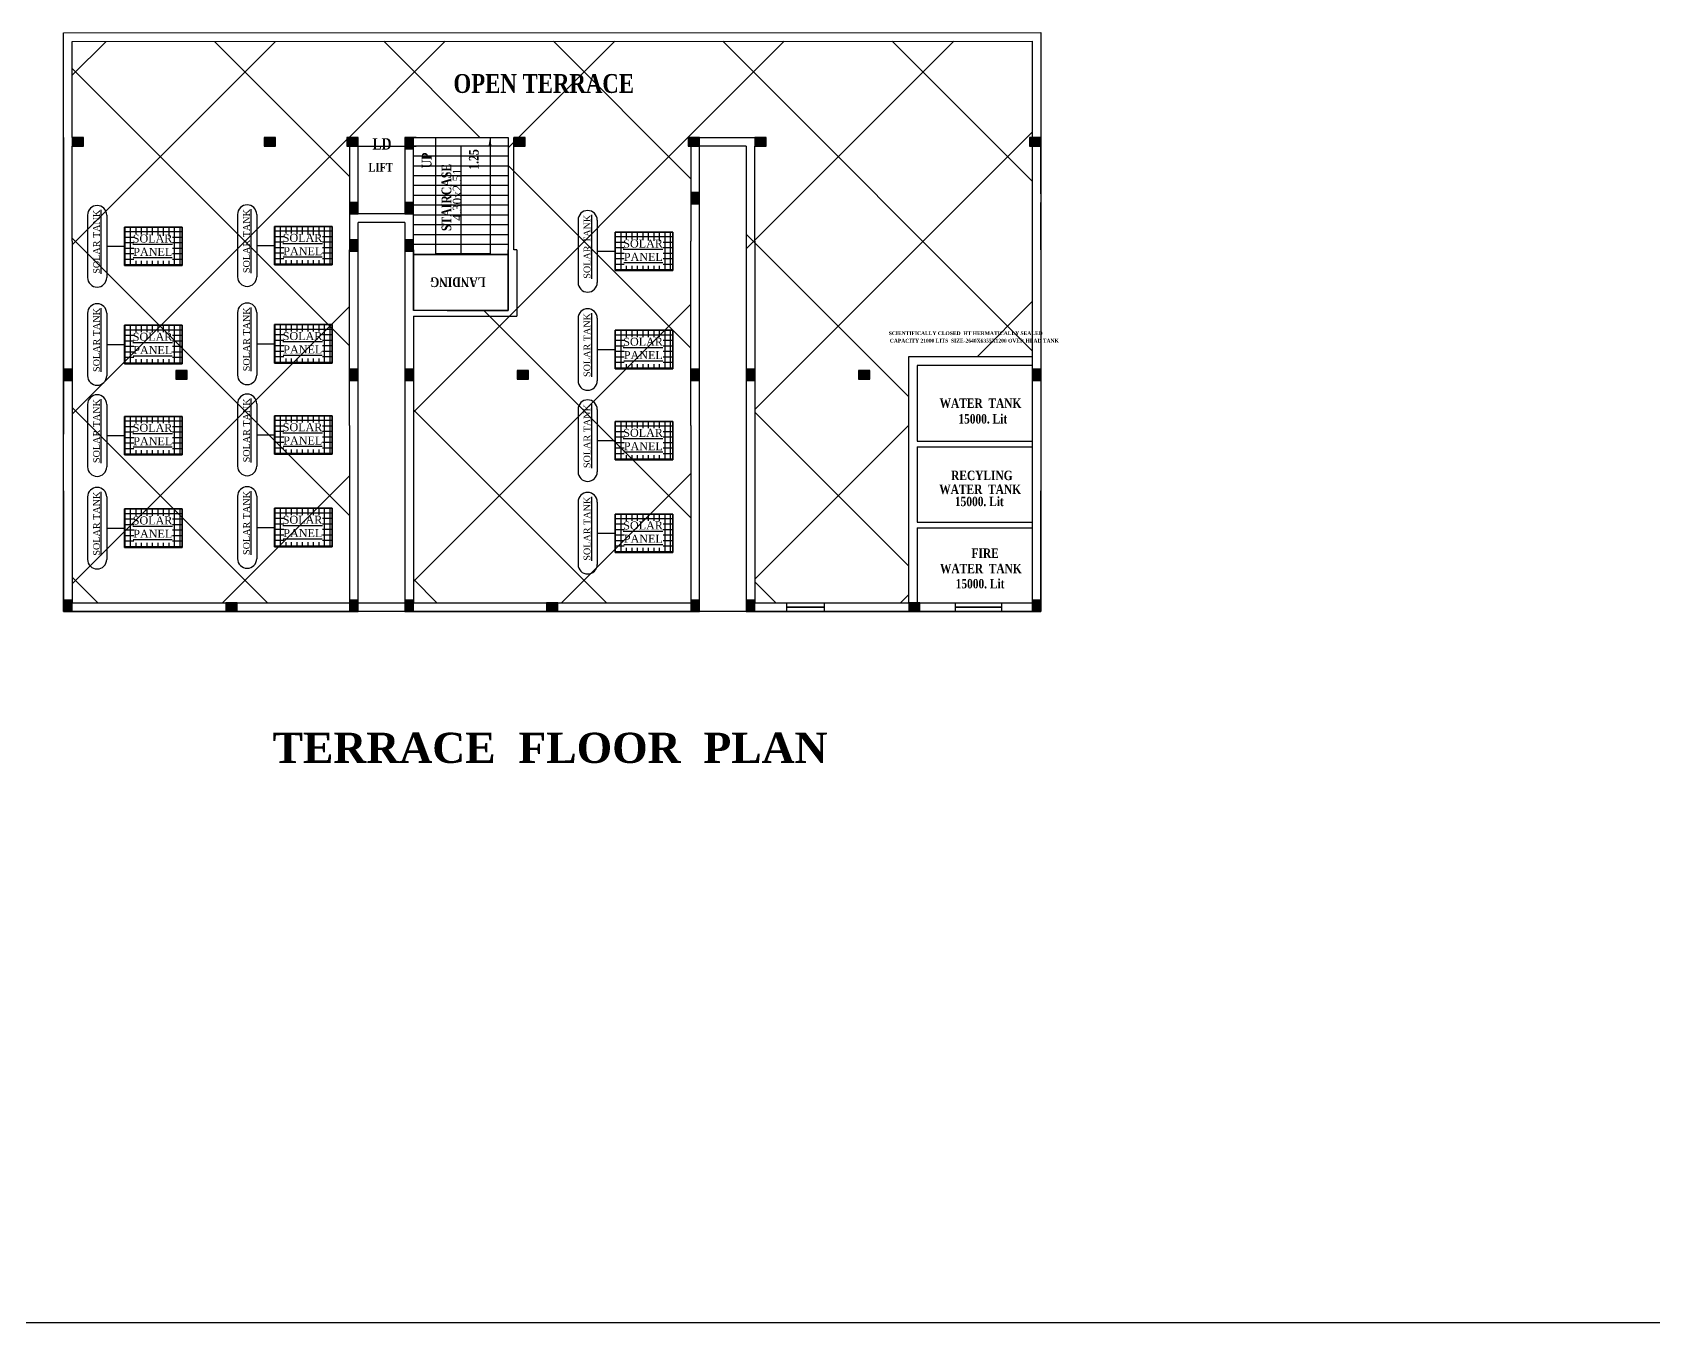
# Model space of a CAD drawing. Header units: metres. Extents: x 5 to 221, y 0 to 97.
# Drawn here: x 104.09 to 147.04, y 0 to 34.18 of the extents above; entities that cross this region are included whole.
import ezdxf

# ---------------------------------------------------------------- set-up
doc = ezdxf.new("R2010")
doc.units = ezdxf.units.M
doc.header["$LTSCALE"] = 0.015
for name, color, linetype, lineweight in [('FLOOR-STILT', 7, 'Continuous', 50), ('FLOOR-TERRACE', 7, 'Continuous', 50), ('FLOOR01', 7, 'Continuous', 50)]:
    doc.layers.add(name, color=color, linetype=linetype, lineweight=lineweight)
doc.styles.get("Standard").update_dxf_attribs({"font": 'times.ttf'})
doc.styles.add('style1', font='timesbd.ttf', dxfattribs={"width": 0.8, "height": 0.18})
doc.styles.add('style4', font='timesbd.ttf', dxfattribs={"height": 0.25})
doc.dimstyles.new('Copy(6) of 0.25', dxfattribs={"dimtxt": 0.25, "dimasz": 0.25, "dimexe": 0.1, "dimexo": 0.4, "dimgap": 0.09, "dimtad": 0, "dimzin": 0, "dimdsep": 46, "dimtxsty": 'Standard', "dimcen": 0.09, "dimclrt": 256, "dimadec": 0, "dimazin": 0, "dimtfac": 1, "dimtofl": 0, "dimtmove": 0, "dimatfit": 0, "dimfxl": 1, "dimtolj": 1, "dimtzin": 0, "dimarcsym": 0})
pattern_1 = [(90, (-1603.59068, 104.83728), (-0.145719568, 1e-16), []), (180, (-1603.59068, 104.83728), (-1e-16, -0.145719568), [])]
pattern_2 = [(90, (-1612.61145, 104.9878), (-0.145719568, 1e-16), []), (180, (-1612.61145, 104.9878), (-1e-16, -0.145719568), [])]
pattern_3 = [(90, (-1616.58493, 104.96981), (-0.145719568, 1e-16), []), (180, (-1616.58493, 104.96981), (-1e-16, -0.145719568), [])]

msp = doc.modelspace()

# ---------------------------------------------------------------- hatches: boundary and pattern name
at = {"lineweight": -2}
h = msp.add_hatch(dxfattribs=at)
h.set_pattern_fill('ANSI37', color=256)
h.set_pattern_definition([(45, (-352.759, -79.122), (-2.245064, 2.245064), []), (135, (-352.759, -79.122), (-2.245064, -2.245064), [])])
h.paths.add_polyline_path([(112.496, 28.42), (112.496, 28.685), (112.496, 31.17), (112.426, 31.17), (112.426, 31.4), (112.726, 31.4), (112.726, 31.17), (113.957, 31.17), (113.957, 31.4), (114.187, 31.4), (114.187, 31.4), (116.697, 31.4), (116.697, 26.81), (114.187, 26.81), (114.187, 28.385), (113.957, 28.385), (113.957, 25.255), (114.187, 25.255), (114.187, 26.66), (116.697, 26.66), (116.927, 26.66), (116.927, 28.42), (116.847, 28.42), (116.847, 28.65), (116.847, 28.769), (116.847, 31.4), (116.847, 31.4), (117.147, 31.4), (117.147, 31.17), (117.147, 31.17), (116.847, 31.17), (116.847, 28.769), (116.847, 28.65), (116.847, 28.42), (116.927, 28.42), (116.927, 26.66), (116.697, 26.66), (114.187, 26.66), (114.187, 25.255), (114.187, 25.255), (114.187, 24.955), (114.187, 24.955), (114.187, 21.89), (114.187, 19.14), (114.187, 19.14), (114.187, 19.07), (118.337, 19.07), (121.537, 19.07), (121.537, 21.89), (121.537, 23.77), (121.537, 28.65), (121.537, 31.17), (121.467, 31.17), (121.467, 31.4), (121.767, 31.4), (121.767, 31.17), (123.002, 31.17), (123.002, 28.42), (123.002, 25.255), (123.232, 25.255), (123.232, 24.955), (123.232, 24.955), (123.232, 21.89), (123.232, 19.14), (123.232, 19.14), (123.232, 19.07), (127.302, 19.07), (127.302, 25.585), (130.582, 25.585), (130.582, 31.17), (130.512, 31.17), (130.512, 31.4), (130.582, 31.4), (130.582, 33.949), (105.146, 33.941), (105.146, 31.4), (105.446, 31.4), (105.446, 31.17), (105.446, 31.17), (105.146, 31.17), (105.146, 28.65), (105.146, 25.42), (105.146, 25.255), (105.146, 25.255), (105.146, 24.955), (105.146, 24.955), (105.146, 19.14), (105.146, 19.14), (105.146, 19.07), (109.221, 19.07), (109.221, 19.07), (109.521, 19.07), (112.496, 19.07), (112.496, 22.04), (112.496, 23.77)])
h = msp.add_hatch(color=256)
h.dxf.hatch_style = 1
h.paths.add_polyline_path([(105.446, 31.17), (105.446, 31.4), (105.146, 31.4), (105.146, 31.17)])
h = msp.add_hatch(color=256)
h.dxf.hatch_style = 1
h.paths.add_polyline_path([(110.531, 31.17), (110.531, 31.4), (110.231, 31.4), (110.231, 31.17)])
h = msp.add_hatch(color=256)
h.dxf.hatch_style = 1
h.paths.add_polyline_path([(112.726, 31.17), (112.726, 31.4), (112.426, 31.4), (112.426, 31.17)])
h = msp.add_hatch(color=256)
h.dxf.hatch_style = 1
h.paths.add_polyline_path([(114.187, 31.4), (113.957, 31.4), (113.957, 31.1), (114.187, 31.1)])
h = msp.add_hatch(color=256)
h.dxf.hatch_style = 1
h.paths.add_polyline_path([(117.147, 31.17), (117.147, 31.4), (116.847, 31.4), (116.847, 31.17)])
h = msp.add_hatch(color=256)
h.dxf.hatch_style = 1
h.paths.add_polyline_path([(121.767, 31.17), (121.767, 31.4), (121.467, 31.4), (121.467, 31.17)])
h = msp.add_hatch(color=256)
h.dxf.hatch_style = 1
h.paths.add_polyline_path([(123.532, 31.17), (123.532, 31.4), (123.232, 31.4), (123.232, 31.17)])
h = msp.add_hatch(color=256)
h.dxf.hatch_style = 1
h.paths.add_polyline_path([(130.812, 31.17), (130.812, 31.4), (130.512, 31.4), (130.512, 31.17)])
h = msp.add_hatch(color=256)
h.dxf.hatch_style = 1
h.paths.add_polyline_path([(112.496, 29.37), (112.726, 29.37), (112.726, 29.67), (112.496, 29.67)])
h = msp.add_hatch(color=256)
h.dxf.hatch_style = 1
h.paths.add_polyline_path([(113.957, 29.37), (114.187, 29.37), (114.187, 29.67), (113.957, 29.67)])
h = msp.add_hatch(color=256)
h.dxf.hatch_style = 1
h.paths.add_polyline_path([(121.537, 29.635), (121.767, 29.635), (121.767, 29.935), (121.537, 29.935)])
h = msp.add_hatch()
h.set_pattern_fill('ANSI37', color=256, scale=1.165757, angle=45, style=0)
h.set_pattern_definition(pattern_3)
h.paths.add_polyline_path([(106.536, 28.005), (108.062, 28.005), (108.062, 29.022), (106.536, 29.022)])
h.paths.add_polyline_path([(106.777, 28.844), (107.804, 28.844), (107.804, 28.126), (106.777, 28.126)], flags=16)
h = msp.add_hatch()
h.set_pattern_fill('ANSI37', color=256, scale=1.165757, angle=45, style=0)
h.set_pattern_definition(pattern_3)
h.paths.add_polyline_path([(106.536, 28.005), (108.062, 28.005), (108.062, 29.022), (106.536, 29.022)])
h.paths.add_polyline_path([(106.777, 28.844), (108.062, 28.762), (108.062, 28.045), (106.777, 28.126)], flags=16)
h = msp.add_hatch()
h.set_pattern_fill('ANSI37', color=256, scale=1.165757, angle=45, style=0)
h.set_pattern_definition(pattern_2)
h.paths.add_polyline_path([(110.509, 28.023), (112.035, 28.023), (112.035, 29.04), (110.509, 29.04)])
h.paths.add_polyline_path([(110.75, 28.862), (111.778, 28.862), (111.778, 28.144), (110.75, 28.144)], flags=16)
h = msp.add_hatch()
h.set_pattern_fill('ANSI37', color=256, scale=1.165757, angle=45, style=0)
h.set_pattern_definition(pattern_2)
h.paths.add_polyline_path([(110.509, 28.023), (112.035, 28.023), (112.035, 29.04), (110.509, 29.04)])
h.paths.add_polyline_path([(110.75, 28.862), (112.035, 28.78), (112.035, 28.063), (110.75, 28.144)], flags=16)
h = msp.add_hatch()
h.set_pattern_fill('ANSI37', color=256, scale=1.165757, angle=45, style=0)
h.set_pattern_definition(pattern_1)
h.paths.add_polyline_path([(119.53, 27.872), (121.056, 27.872), (121.056, 28.89), (119.53, 28.89)])
h.paths.add_polyline_path([(119.771, 28.711), (120.799, 28.711), (120.799, 27.994), (119.771, 27.994)], flags=16)
h = msp.add_hatch()
h.set_pattern_fill('ANSI37', color=256, scale=1.165757, angle=45, style=0)
h.set_pattern_definition(pattern_1)
h.paths.add_polyline_path([(119.53, 27.872), (121.056, 27.872), (121.056, 28.89), (119.53, 28.89)])
h.paths.add_polyline_path([(119.771, 28.711), (121.056, 28.63), (121.056, 27.912), (119.771, 27.994)], flags=16)
h = msp.add_hatch(color=256)
h.dxf.hatch_style = 1
h.paths.add_polyline_path([(112.496, 28.385), (112.726, 28.385), (112.726, 28.685), (112.496, 28.685)])
h = msp.add_hatch(color=256)
h.dxf.hatch_style = 1
h.paths.add_polyline_path([(113.957, 28.385), (114.187, 28.385), (114.187, 28.685), (113.957, 28.685)])
h = msp.add_hatch()
h.set_pattern_fill('ANSI37', color=256, scale=1.165757, angle=45, style=0)
h.set_pattern_definition([(90, (-1616.58493, 102.36848), (-0.145719568, 1e-16), []), (180, (-1616.58493, 102.36848), (-1e-16, -0.145719568), [])])
h.paths.add_polyline_path([(106.536, 25.404), (108.062, 25.404), (108.062, 26.421), (106.536, 26.421)])
h.paths.add_polyline_path([(106.777, 26.242), (107.804, 26.242), (107.804, 25.525), (106.777, 25.525)], flags=16)
h = msp.add_hatch()
h.set_pattern_fill('ANSI37', color=256, scale=1.165757, angle=45, style=0)
h.set_pattern_definition([(90, (-1612.61145, 102.38647), (-0.145719568, 1e-16), []), (180, (-1612.61145, 102.38647), (-1e-16, -0.145719568), [])])
h.paths.add_polyline_path([(110.509, 25.422), (112.035, 25.422), (112.035, 26.439), (110.509, 26.439)])
h.paths.add_polyline_path([(110.75, 26.26), (111.778, 26.26), (111.778, 25.543), (110.75, 25.543)], flags=16)
h = msp.add_hatch()
h.set_pattern_fill('ANSI37', color=256, scale=1.165757, angle=45, style=0)
h.set_pattern_definition([(90, (-1603.59068, 102.23595), (-0.145719568, 1e-16), []), (180, (-1603.59068, 102.23595), (-1e-16, -0.145719568), [])])
h.paths.add_polyline_path([(119.53, 25.271), (121.056, 25.271), (121.056, 26.288), (119.53, 26.288)])
h.paths.add_polyline_path([(119.771, 26.11), (120.799, 26.11), (120.799, 25.393), (119.771, 25.393)], flags=16)
h = msp.add_hatch(color=256)
h.dxf.hatch_style = 1
h.paths.add_polyline_path([(104.916, 24.955), (105.146, 24.955), (105.146, 25.255), (104.916, 25.255)])
h = msp.add_hatch(color=256)
h.dxf.hatch_style = 1
h.paths.add_polyline_path([(108.196, 24.99), (108.196, 25.22), (107.896, 25.22), (107.896, 24.99)])
h = msp.add_hatch(color=256)
h.dxf.hatch_style = 1
h.paths.add_polyline_path([(112.496, 24.955), (112.726, 24.955), (112.726, 25.255), (112.496, 25.255)])
h = msp.add_hatch(color=256)
h.dxf.hatch_style = 1
h.paths.add_polyline_path([(113.957, 24.955), (114.187, 24.955), (114.187, 25.255), (113.957, 25.255)])
h = msp.add_hatch(color=256)
h.dxf.hatch_style = 1
h.paths.add_polyline_path([(117.237, 24.99), (117.237, 25.22), (116.937, 25.22), (116.937, 24.99)])
h = msp.add_hatch(color=256)
h.dxf.hatch_style = 1
h.paths.add_polyline_path([(121.537, 24.955), (121.767, 24.955), (121.767, 25.255), (121.537, 25.255)])
h = msp.add_hatch(color=256)
h.dxf.hatch_style = 1
h.paths.add_polyline_path([(123.002, 24.955), (123.232, 24.955), (123.232, 25.255), (123.002, 25.255)])
h = msp.add_hatch(color=256)
h.dxf.hatch_style = 1
h.paths.add_polyline_path([(126.282, 24.99), (126.282, 25.22), (125.982, 25.22), (125.982, 24.99)])
h = msp.add_hatch(color=256)
h.dxf.hatch_style = 1
h.paths.add_polyline_path([(130.582, 24.955), (130.812, 24.955), (130.812, 25.255), (130.582, 25.255)])
h = msp.add_hatch()
h.set_pattern_fill('ANSI37', color=256, scale=1.165757, angle=45, style=0)
h.set_pattern_definition([(90, (-1616.58493, 99.9552), (-0.145719568, 1e-16), []), (180, (-1616.58493, 99.9552), (-1e-16, -0.145719568), [])])
h.paths.add_polyline_path([(106.536, 22.99), (108.062, 22.99), (108.062, 24.008), (106.536, 24.008)])
h.paths.add_polyline_path([(106.777, 23.829), (107.804, 23.829), (107.804, 23.112), (106.777, 23.112)], flags=16)
h = msp.add_hatch()
h.set_pattern_fill('ANSI37', color=256, scale=1.165757, angle=45, style=0)
h.set_pattern_definition([(90, (-1612.61145, 99.9732), (-0.145719568, 1e-16), []), (180, (-1612.61145, 99.9732), (-1e-16, -0.145719568), [])])
h.paths.add_polyline_path([(110.509, 23.008), (112.035, 23.008), (112.035, 24.026), (110.509, 24.026)])
h.paths.add_polyline_path([(110.75, 23.847), (111.778, 23.847), (111.778, 23.13), (110.75, 23.13)], flags=16)
h = msp.add_hatch()
h.set_pattern_fill('ANSI37', color=256, scale=1.165757, angle=45, style=0)
h.set_pattern_definition([(90, (-1603.59068, 99.82267), (-0.145719568, 1e-16), []), (180, (-1603.59068, 99.82267), (-1e-16, -0.145719568), [])])
h.paths.add_polyline_path([(119.53, 22.858), (121.056, 22.858), (121.056, 23.875), (119.53, 23.875)])
h.paths.add_polyline_path([(119.771, 23.697), (120.799, 23.697), (120.799, 22.979), (119.771, 22.979)], flags=16)
h = msp.add_hatch()
h.set_pattern_fill('ANSI37', color=256, scale=1.165757, angle=45, style=0)
h.set_pattern_definition([(90, (-1616.58493, 97.50238), (-0.145719568, 1e-16), []), (180, (-1616.58493, 97.50238), (-1e-16, -0.145719568), [])])
h.paths.add_polyline_path([(106.536, 20.537), (108.062, 20.537), (108.062, 21.555), (106.536, 21.555)])
h.paths.add_polyline_path([(106.777, 21.376), (107.804, 21.376), (107.804, 20.659), (106.777, 20.659)], flags=16)
h = msp.add_hatch()
h.set_pattern_fill('ANSI37', color=256, scale=1.165757, angle=45, style=0)
h.set_pattern_definition([(90, (-1612.61145, 97.52037), (-0.145719568, 1e-16), []), (180, (-1612.61145, 97.52037), (-1e-16, -0.145719568), [])])
h.paths.add_polyline_path([(110.509, 20.555), (112.035, 20.555), (112.035, 21.573), (110.509, 21.573)])
h.paths.add_polyline_path([(110.75, 21.394), (111.778, 21.394), (111.778, 20.677), (110.75, 20.677)], flags=16)
h = msp.add_hatch()
h.set_pattern_fill('ANSI37', color=256, scale=1.165757, angle=45, style=0)
h.set_pattern_definition([(90, (-1603.59068, 97.36985), (-0.145719568, 1e-16), []), (180, (-1603.59068, 97.36985), (-1e-16, -0.145719568), [])])
h.paths.add_polyline_path([(119.53, 20.405), (121.056, 20.405), (121.056, 21.422), (119.53, 21.422)])
h.paths.add_polyline_path([(119.771, 21.244), (120.799, 21.244), (120.799, 20.526), (119.771, 20.526)], flags=16)
h = msp.add_hatch(color=256)
h.dxf.hatch_style = 1
h.paths.add_polyline_path([(104.916, 18.84), (105.146, 18.84), (105.146, 19.14), (104.916, 19.14)])
h = msp.add_hatch(color=256)
h.dxf.hatch_style = 1
h.paths.add_polyline_path([(109.521, 18.84), (109.521, 19.07), (109.221, 19.07), (109.221, 18.84)])
h = msp.add_hatch(color=256)
h.dxf.hatch_style = 1
h.paths.add_polyline_path([(112.496, 18.84), (112.726, 18.84), (112.726, 19.14), (112.496, 19.14)])
h = msp.add_hatch(color=256)
h.dxf.hatch_style = 1
h.paths.add_polyline_path([(113.957, 18.84), (114.187, 18.84), (114.187, 19.14), (113.957, 19.14)])
h = msp.add_hatch(color=256)
h.dxf.hatch_style = 1
h.paths.add_polyline_path([(118.014, 18.84), (118.014, 19.07), (117.714, 19.07), (117.714, 18.84)])
h = msp.add_hatch(color=256)
h.dxf.hatch_style = 1
h.paths.add_polyline_path([(121.537, 18.84), (121.767, 18.84), (121.767, 19.14), (121.537, 19.14)])
h = msp.add_hatch(color=256)
h.dxf.hatch_style = 1
h.paths.add_polyline_path([(123.002, 18.84), (123.232, 18.84), (123.232, 19.14), (123.002, 19.14)])
h = msp.add_hatch(color=256)
h.dxf.hatch_style = 1
h.paths.add_polyline_path([(127.607, 18.84), (127.607, 19.07), (127.307, 19.07), (127.307, 18.84)])
h = msp.add_hatch(color=256)
h.dxf.hatch_style = 1
h.paths.add_polyline_path([(130.582, 18.84), (130.812, 18.84), (130.812, 19.14), (130.582, 19.14)])

# ---------------------------------------------------------------- linework, layer by layer
for p, q in [((104.916, 34.171), (130.812, 34.179)), ((104.916, 18.84), (104.916, 34.171)), ((105.146, 33.941), (130.582, 33.949)), ((105.146, 31.4), (105.146, 33.941)), ((130.582, 33.949), (130.582, 31.4)), ((130.812, 34.179), (130.812, 18.84)), ((104.916, 31.4), (104.916, 28.42)), ((114.257, 31.4), (113.957, 31.4)), ((113.957, 31.4), (114.257, 31.4)), ((116.697, 31.4), (116.697, 29.529)), ((116.847, 28.769), (116.847, 31.4)), ((121.767, 31.4), (123.232, 31.4)), ((130.812, 29.9), (130.812, 31.4)), ((105.146, 28.65), (105.146, 31.17)), ((112.496, 31.17), (112.496, 28.65)), ((112.726, 29.9), (112.726, 31.17)), ((112.726, 31.17), (113.957, 31.17)), ((113.957, 31.17), (113.957, 29.37)), ((114.187, 28.65), (114.187, 31.17)), ((116.697, 31.17), (114.187, 31.17)), ((114.187, 31.17), (114.257, 31.17)), ((115.442, 31.17), (115.442, 28.3)), ((121.537, 31.17), (121.537, 28.65)), ((121.767, 29.9), (121.767, 31.17)), ((123.002, 31.17), (121.767, 31.17)), ((123.002, 31.17), (123.002, 28.42)), ((123.232, 28.65), (123.232, 31.17)), ((130.582, 31.17), (130.582, 21.89)), ((116.697, 30.9), (114.187, 30.9)), ((116.697, 30.64), (114.187, 30.64)), ((116.697, 30.38), (114.187, 30.38)), ((116.697, 30.12), (114.187, 30.12)), ((112.726, 29.37), (112.726, 29.67)), ((116.697, 29.86), (114.187, 29.86)), ((121.767, 28.42), (121.767, 29.67)), ((130.812, 28.42), (130.812, 29.67)), ((113.957, 29.37), (112.726, 29.37)), ((116.697, 29.6), (114.187, 29.6)), ((116.697, 29.34), (114.187, 29.34)), ((116.697, 29.529), (116.697, 28.42)), ((112.726, 28.42), (112.726, 29.14)), ((113.957, 29.14), (112.726, 29.14)), ((113.957, 29.14), (113.957, 28.42)), ((116.697, 29.08), (114.187, 29.08)), ((116.697, 28.82), (114.187, 28.82)), ((104.916, 28.42), (104.916, 23.54)), ((105.146, 28.65), (105.146, 25.42)), ((112.496, 23.77), (112.496, 28.42)), ((112.726, 22.04), (112.726, 28.42)), ((113.957, 28.42), (113.957, 23.54)), ((116.697, 28.56), (114.187, 28.56)), ((114.187, 28.42), (114.187, 26.81)), ((116.697, 26.81), (116.697, 28.42)), ((116.847, 28.65), (116.847, 28.769)), ((116.847, 28.42), (116.847, 28.65)), ((116.927, 28.42), (116.847, 28.42)), ((116.927, 28.42), (116.927, 26.66)), ((121.537, 23.77), (121.537, 28.65)), ((121.767, 22.04), (121.767, 28.42)), ((123.002, 28.42), (123.002, 23.54)), ((123.232, 28.65), (123.232, 21.89)), ((116.697, 28.3), (114.187, 28.3)), ((114.317, 26.81), (114.187, 26.81)), ((116.697, 26.81), (114.187, 26.81)), ((114.187, 26.66), (114.187, 25.07)), ((114.187, 26.66), (116.697, 26.66)), ((115.077, 26.81), (116.697, 26.81)), ((105.146, 25.42), (105.146, 19.07)), ((105.146, 25.27), (105.146, 25.22)), ((105.146, 25.155), (105.146, 25.19)), ((112.496, 24.99), (112.496, 24.955)), ((112.496, 24.99), (112.496, 24.955)), ((112.726, 24.955), (112.726, 25.22)), ((112.726, 24.955), (112.726, 25.22)), ((113.957, 24.99), (113.957, 24.955)), ((114.187, 25.155), (114.187, 25.19)), ((114.187, 25.07), (114.187, 21.89)), ((121.537, 24.99), (121.537, 24.955)), ((121.537, 24.99), (121.537, 24.955)), ((121.767, 24.955), (121.767, 25.22)), ((121.767, 24.955), (121.767, 25.22)), ((123.232, 25.155), (123.232, 25.19)), ((130.582, 24.99), (130.582, 24.955)), ((130.582, 24.99), (130.582, 24.955)), ((130.812, 24.955), (130.812, 25.22)), ((130.812, 24.955), (130.812, 25.22)), ((112.496, 23.77), (112.496, 22.04)), ((121.537, 23.77), (121.537, 21.89)), ((113.957, 23.54), (113.957, 22.04)), ((123.002, 23.54), (123.002, 18.84)), ((104.916, 22.04), (104.916, 18.84)), ((112.496, 22.04), (112.496, 19.07)), ((112.726, 18.84), (112.726, 22.04)), ((113.957, 22.04), (113.957, 18.84)), ((121.767, 18.84), (121.767, 22.04)), ((130.812, 18.84), (130.812, 22.04)), ((114.187, 21.89), (114.187, 19.07)), ((121.537, 21.89), (121.537, 19.07)), ((123.232, 21.89), (123.232, 19.07)), ((130.582, 21.89), (130.582, 19.07)), ((105.146, 19.07), (109.296, 19.07)), ((109.446, 19.07), (112.496, 19.07)), ((112.496, 19.07), (118.337, 19.07)), ((118.337, 19.07), (121.537, 19.07)), ((123.232, 19.07), (127.382, 19.07)), ((127.532, 19.07), (130.582, 19.07)), ((104.916, 18.84), (107.069, 18.84)), ((130.812, 18.84), (104.916, 18.84)), ((107.069, 18.84), (112.726, 18.84)), ((113.957, 18.84), (116.109, 18.84)), ((123.002, 18.84), (125.154, 18.84)), ((127.532, 18.84), (127.8, 18.84)), ((128.8, 18.84), (130.812, 18.84)), ((4.767, 0.003), (184.516, 0.003))]:
    msp.add_line(p, q, dxfattribs=at)
at = {"ltscale": 0.2}
for p, q in [((114.782, 28.311), (114.782, 31.4)), ((130.582, 25.585), (127.302, 25.585)), ((130.582, 25.355), (127.532, 25.355)), ((112.496, 25.038), (112.726, 25.038)), ((121.537, 25.038), (121.767, 25.038)), ((130.582, 25.038), (130.812, 25.038)), ((127.532, 23.355), (130.582, 23.355)), ((127.532, 23.205), (130.582, 23.205)), ((127.532, 21.205), (130.582, 21.205)), ((127.532, 21.055), (130.582, 21.055)), ((128.551, 18.84), (128.551, 19.07)), ((129.771, 18.84), (129.771, 19.07))]:
    msp.add_line(p, q, dxfattribs=at)
for p, q in [((105.554, 29.34, -2119.509), (105.554, 27.687, -2119.509)), ((106.062, 29.34, -2119.509), (106.062, 27.687, -2119.509)), ((109.527, 29.358, -2119.509), (109.527, 27.705, -2119.509)), ((110.036, 29.358, -2119.509), (110.036, 27.705, -2119.509)), ((118.548, 29.208, -2119.509), (118.548, 27.554, -2119.509)), ((119.057, 29.208, -2119.509), (119.057, 27.554, -2119.509)), ((106.536, 29.022, -2119.509), (106.536, 28.005, -2119.509)), ((108.062, 29.022, -2119.509), (106.536, 29.022, -2119.509)), ((108.062, 28.005, -2119.509), (108.062, 29.022, -2119.509)), ((110.509, 29.04, -2119.509), (110.509, 28.023, -2119.509)), ((112.035, 29.04, -2119.509), (110.509, 29.04, -2119.509)), ((112.035, 28.023, -2119.509), (112.035, 29.04, -2119.509)), ((119.53, 28.89, -2119.509), (119.53, 27.872, -2119.509)), ((121.056, 28.89, -2119.509), (119.53, 28.89, -2119.509)), ((121.056, 27.872, -2119.509), (121.056, 28.89, -2119.509)), ((106.062, 28.514, -2119.509), (106.536, 28.514, -2119.509)), ((110.036, 28.532, -2119.509), (110.509, 28.532, -2119.509)), ((119.057, 28.381, -2119.509), (119.53, 28.381, -2119.509)), ((106.536, 28.005, -2119.509), (108.062, 28.005, -2119.509)), ((110.509, 28.023, -2119.509), (112.035, 28.023, -2119.509)), ((119.53, 27.872, -2119.509), (121.056, 27.872, -2119.509)), ((105.554, 26.739, -2119.509), (105.554, 25.086, -2119.509)), ((106.062, 26.739, -2119.509), (106.062, 25.086, -2119.509)), ((109.527, 26.757, -2119.509), (109.527, 25.104, -2119.509)), ((110.036, 26.757, -2119.509), (110.036, 25.104, -2119.509)), ((116.697, 26.66), (116.927, 26.66)), ((106.536, 26.421, -2119.509), (106.536, 25.404, -2119.509)), ((108.062, 26.421, -2119.509), (106.536, 26.421, -2119.509)), ((108.062, 25.404, -2119.509), (108.062, 26.421, -2119.509)), ((110.509, 26.439, -2119.509), (110.509, 25.422, -2119.509)), ((112.035, 26.439, -2119.509), (110.509, 26.439, -2119.509)), ((112.035, 25.422, -2119.509), (112.035, 26.439, -2119.509)), ((118.548, 26.606, -2119.509), (118.548, 24.953, -2119.509)), ((119.057, 26.606, -2119.509), (119.057, 24.953, -2119.509)), ((119.53, 26.288, -2119.509), (119.53, 25.271, -2119.509)), ((121.056, 26.288, -2119.509), (119.53, 26.288, -2119.509)), ((121.056, 25.271, -2119.509), (121.056, 26.288, -2119.509)), ((106.062, 25.912, -2119.509), (106.536, 25.912, -2119.509)), ((110.036, 25.93, -2119.509), (110.509, 25.93, -2119.509)), ((119.057, 25.78, -2119.509), (119.53, 25.78, -2119.509)), ((106.536, 25.404, -2119.509), (108.062, 25.404, -2119.509)), ((110.509, 25.422, -2119.509), (112.035, 25.422, -2119.509)), ((127.302, 25.585), (127.302, 19.07)), ((127.532, 25.355), (127.532, 23.355)), ((119.53, 25.271, -2119.509), (121.056, 25.271, -2119.509)), ((105.554, 24.326, -2119.509), (105.554, 22.672, -2119.509)), ((106.062, 24.326, -2119.509), (106.062, 22.672, -2119.509)), ((109.527, 24.344, -2119.509), (109.527, 22.69, -2119.509)), ((110.036, 24.344, -2119.509), (110.036, 22.69, -2119.509)), ((118.548, 24.193, -2119.509), (118.548, 22.54, -2119.509)), ((119.057, 24.193, -2119.509), (119.057, 22.54, -2119.509)), ((106.536, 24.008, -2119.509), (106.536, 22.99, -2119.509)), ((108.062, 24.008, -2119.509), (106.536, 24.008, -2119.509)), ((108.062, 22.99, -2119.509), (108.062, 24.008, -2119.509)), ((110.509, 24.026, -2119.509), (110.509, 23.008, -2119.509)), ((112.035, 24.026, -2119.509), (110.509, 24.026, -2119.509)), ((112.035, 23.008, -2119.509), (112.035, 24.026, -2119.509)), ((119.53, 23.875, -2119.509), (119.53, 22.858, -2119.509)), ((121.056, 23.875, -2119.509), (119.53, 23.875, -2119.509)), ((121.056, 22.858, -2119.509), (121.056, 23.875, -2119.509)), ((106.062, 23.499, -2119.509), (106.536, 23.499, -2119.509)), ((110.036, 23.517, -2119.509), (110.509, 23.517, -2119.509)), ((119.057, 23.366, -2119.509), (119.53, 23.366, -2119.509)), ((127.532, 23.205), (127.532, 21.205)), ((106.536, 22.99, -2119.509), (108.062, 22.99, -2119.509)), ((110.509, 23.008, -2119.509), (112.035, 23.008, -2119.509)), ((119.53, 22.858, -2119.509), (121.056, 22.858, -2119.509)), ((105.554, 21.873, -2119.509), (105.554, 20.22, -2119.509)), ((106.062, 21.873, -2119.509), (106.062, 20.22, -2119.509)), ((106.536, 21.555, -2119.509), (106.536, 20.537, -2119.509)), ((108.062, 21.555, -2119.509), (106.536, 21.555, -2119.509)), ((108.062, 20.537, -2119.509), (108.062, 21.555, -2119.509)), ((109.527, 21.891, -2119.509), (109.527, 20.238, -2119.509)), ((110.036, 21.891, -2119.509), (110.036, 20.238, -2119.509)), ((110.509, 21.573, -2119.509), (110.509, 20.555, -2119.509)), ((112.035, 21.573, -2119.509), (110.509, 21.573, -2119.509)), ((112.035, 20.555, -2119.509), (112.035, 21.573, -2119.509)), ((118.548, 21.74, -2119.509), (118.548, 20.087, -2119.509)), ((119.057, 21.74, -2119.509), (119.057, 20.087, -2119.509)), ((106.062, 21.046, -2119.509), (106.536, 21.046, -2119.509)), ((110.036, 21.064, -2119.509), (110.509, 21.064, -2119.509)), ((119.53, 21.422, -2119.509), (119.53, 20.405, -2119.509)), ((121.056, 21.422, -2119.509), (119.53, 21.422, -2119.509)), ((121.056, 20.405, -2119.509), (121.056, 21.422, -2119.509)), ((127.532, 21.055), (127.532, 19.07)), ((119.057, 20.914, -2119.509), (119.53, 20.914, -2119.509)), ((106.536, 20.537, -2119.509), (108.062, 20.537, -2119.509)), ((110.509, 20.555, -2119.509), (112.035, 20.555, -2119.509)), ((119.53, 20.405, -2119.509), (121.056, 20.405, -2119.509)), ((124.08, 18.84), (124.08, 19.07)), ((125.08, 18.84), (125.08, 19.07)), ((116.109, 18.84), (121.537, 18.84, 48.021)), ((125.154, 18.84), (130.582, 18.84, 48.021)), ((127.532, 18.84, 48.021), (127.8, 18.84, 48.021))]:
    msp.add_line(p, q)
at = {"lineweight": 35, "ltscale": 0.2}
for p, q in [((124.08, 18.955, -48.021), (125.08, 18.955, -48.021)), ((129.771, 18.955), (128.551, 18.955))]:
    msp.add_line(p, q, dxfattribs=at)
for points in [[(105.146, 31.4), (105.146, 31.17), (105.446, 31.17), (105.446, 31.4)], [(110.231, 31.4), (110.231, 31.17), (110.531, 31.17), (110.531, 31.4)], [(112.426, 31.4), (112.426, 31.17), (112.726, 31.17), (112.726, 31.4)], [(113.957, 31.1), (114.187, 31.1), (114.187, 31.4), (113.957, 31.4)], [(116.847, 31.4), (116.847, 31.17), (117.147, 31.17), (117.147, 31.4)], [(121.467, 31.4), (121.467, 31.17), (121.767, 31.17), (121.767, 31.4)], [(123.232, 31.4), (123.232, 31.17), (123.532, 31.17), (123.532, 31.4)], [(130.512, 31.4), (130.512, 31.17), (130.812, 31.17), (130.812, 31.4)], [(114.187, 29.67), (113.957, 29.67), (113.957, 29.37), (114.187, 29.37)], [(121.767, 29.935), (121.537, 29.935), (121.537, 29.635), (121.767, 29.635)], [(112.726, 28.685), (112.496, 28.685), (112.496, 28.385), (112.726, 28.385)], [(114.187, 28.685), (113.957, 28.685), (113.957, 28.385), (114.187, 28.385)], [(105.146, 25.255), (104.916, 25.255), (104.916, 24.955), (105.146, 24.955)], [(107.896, 25.22), (107.896, 24.99), (108.196, 24.99), (108.196, 25.22)], [(112.726, 25.255), (112.496, 25.255), (112.496, 24.955), (112.726, 24.955)], [(114.187, 25.255), (113.957, 25.255), (113.957, 24.955), (114.187, 24.955)], [(116.937, 25.22), (116.937, 24.99), (117.237, 24.99), (117.237, 25.22)], [(121.767, 25.255), (121.537, 25.255), (121.537, 24.955), (121.767, 24.955)], [(123.232, 25.255), (123.002, 25.255), (123.002, 24.955), (123.232, 24.955)], [(125.982, 25.22), (125.982, 24.99), (126.282, 24.99), (126.282, 25.22)], [(130.812, 25.255), (130.582, 25.255), (130.582, 24.955), (130.812, 24.955)], [(105.146, 19.14), (104.916, 19.14), (104.916, 18.84), (105.146, 18.84)], [(109.221, 19.07), (109.221, 18.84), (109.521, 18.84), (109.521, 19.07)], [(112.726, 19.14), (112.496, 19.14), (112.496, 18.84), (112.726, 18.84)], [(114.187, 19.14), (113.957, 19.14), (113.957, 18.84), (114.187, 18.84)], [(117.714, 19.07), (117.714, 18.84), (118.014, 18.84), (118.014, 19.07)], [(121.767, 19.14), (121.537, 19.14), (121.537, 18.84), (121.767, 18.84)], [(123.232, 19.14), (123.002, 19.14), (123.002, 18.84), (123.232, 18.84)], [(127.307, 19.07), (127.307, 18.84), (127.607, 18.84), (127.607, 19.07)], [(130.812, 19.14), (130.582, 19.14), (130.582, 18.84), (130.812, 18.84)]]:
    msp.add_lwpolyline(points, close=True)
for centre, start, end in [((105.808, 29.34, -2119.509), 0, 180), ((109.782, 29.358, -2119.509), 0, 180), ((118.802, 29.208, -2119.509), 0, 180), ((105.808, 27.687, -2119.509), 180, 0), ((109.782, 27.705, -2119.509), 180, 0), ((118.802, 27.554, -2119.509), 180, 0), ((105.808, 26.739, -2119.509), 0, 180), ((109.782, 26.757, -2119.509), 0, 180), ((118.802, 26.606, -2119.509), 0, 180), ((105.808, 25.086, -2119.509), 180, 0), ((109.782, 25.104, -2119.509), 180, 0), ((118.802, 24.953, -2119.509), 180, 0), ((105.808, 24.326, -2119.509), 0, 180), ((109.782, 24.344, -2119.509), 0, 180), ((118.802, 24.193, -2119.509), 0, 180), ((105.808, 22.672, -2119.509), 180, 0), ((109.782, 22.69, -2119.509), 180, 0), ((118.802, 22.54, -2119.509), 180, 0), ((105.808, 21.873, -2119.509), 0, 180), ((109.782, 21.891, -2119.509), 0, 180), ((118.802, 21.74, -2119.509), 0, 180), ((105.808, 20.22, -2119.509), 180, 0), ((109.782, 20.238, -2119.509), 180, 0), ((118.802, 20.087, -2119.509), 180, 0)]:
    msp.add_arc(centre, 0.254, start, end)
at = {"layer": 'FLOOR-STILT', "color": 145, "lineweight": 30}
for points in [[(105.146, 31.4), (105.146, 31.17), (105.446, 31.17), (105.446, 31.4)], [(110.231, 31.4), (110.231, 31.17), (110.531, 31.17), (110.531, 31.4)], [(112.426, 31.4), (112.426, 31.17), (112.726, 31.17), (112.726, 31.4)], [(113.957, 31.1), (114.187, 31.1), (114.187, 31.4), (113.957, 31.4)], [(116.847, 31.4), (116.847, 31.17), (117.147, 31.17), (117.147, 31.4)], [(121.467, 31.4), (121.467, 31.17), (121.767, 31.17), (121.767, 31.4)], [(123.232, 31.4), (123.232, 31.17), (123.532, 31.17), (123.532, 31.4)], [(130.512, 31.4), (130.512, 31.17), (130.812, 31.17), (130.812, 31.4)], [(112.726, 29.67), (112.496, 29.67), (112.496, 29.37), (112.726, 29.37)], [(114.187, 29.67), (113.957, 29.67), (113.957, 29.37), (114.187, 29.37)], [(121.767, 29.935), (121.537, 29.935), (121.537, 29.635), (121.767, 29.635)], [(112.726, 28.685), (112.496, 28.685), (112.496, 28.385), (112.726, 28.385)], [(114.187, 28.685), (113.957, 28.685), (113.957, 28.385), (114.187, 28.385)], [(105.146, 25.255), (104.916, 25.255), (104.916, 24.955), (105.146, 24.955)], [(107.896, 25.22), (107.896, 24.99), (108.196, 24.99), (108.196, 25.22)], [(112.726, 25.255), (112.496, 25.255), (112.496, 24.955), (112.726, 24.955)], [(114.187, 25.255), (113.957, 25.255), (113.957, 24.955), (114.187, 24.955)], [(116.937, 25.22), (116.937, 24.99), (117.237, 24.99), (117.237, 25.22)], [(121.767, 25.255), (121.537, 25.255), (121.537, 24.955), (121.767, 24.955)], [(123.232, 25.255), (123.002, 25.255), (123.002, 24.955), (123.232, 24.955)], [(125.982, 25.22), (125.982, 24.99), (126.282, 24.99), (126.282, 25.22)], [(130.812, 25.255), (130.582, 25.255), (130.582, 24.955), (130.812, 24.955)], [(105.146, 19.14), (104.916, 19.14), (104.916, 18.84), (105.146, 18.84)], [(109.221, 19.07), (109.221, 18.84), (109.521, 18.84), (109.521, 19.07)], [(112.726, 19.14), (112.496, 19.14), (112.496, 18.84), (112.726, 18.84)], [(114.187, 19.14), (113.957, 19.14), (113.957, 18.84), (114.187, 18.84)], [(117.714, 19.07), (117.714, 18.84), (118.014, 18.84), (118.014, 19.07)], [(121.767, 19.14), (121.537, 19.14), (121.537, 18.84), (121.767, 18.84)], [(123.232, 19.14), (123.002, 19.14), (123.002, 18.84), (123.232, 18.84)], [(127.307, 19.07), (127.307, 18.84), (127.607, 18.84), (127.607, 19.07)], [(130.812, 19.14), (130.582, 19.14), (130.582, 18.84), (130.812, 18.84)]]:
    msp.add_lwpolyline(points, close=True, dxfattribs=at)
at = {"layer": 'FLOOR-STILT', "color": 115, "lineweight": 30}
msp.add_lwpolyline([(114.187, 26.81), (114.187, 31.4), (116.697, 31.4), (116.697, 26.81)], close=True, dxfattribs=at)
at = {"layer": 'FLOOR-STILT', "color": 22, "lineweight": 30}
msp.add_lwpolyline([(112.726, 31.17), (113.957, 31.17), (113.957, 29.37), (112.726, 29.37)], close=True, dxfattribs=at)
at = {"layer": 'FLOOR-TERRACE', "color": 95, "lineweight": 30}
for points in [[(106.536, 29.022), (108.062, 29.022), (108.062, 28.005), (106.536, 28.005)], [(110.509, 29.04), (112.035, 29.04), (112.035, 28.023), (110.509, 28.023)], [(119.53, 28.89), (121.056, 28.89), (121.056, 27.872), (119.53, 27.872)], [(106.536, 26.421), (108.062, 26.421), (108.062, 25.404), (106.536, 25.404)], [(110.509, 26.439), (112.035, 26.439), (112.035, 25.422), (110.509, 25.422)], [(119.53, 26.288), (121.056, 26.288), (121.056, 25.271), (119.53, 25.271)], [(106.536, 24.008), (108.062, 24.008), (108.062, 22.99), (106.536, 22.99)], [(110.509, 24.026), (112.035, 24.026), (112.035, 23.008), (110.509, 23.008)], [(119.53, 23.875), (121.056, 23.875), (121.056, 22.858), (119.53, 22.858)], [(106.536, 21.555), (108.062, 21.555), (108.062, 20.537), (106.536, 20.537)], [(110.509, 21.573), (112.035, 21.573), (112.035, 20.555), (110.509, 20.555)], [(119.53, 21.422), (121.056, 21.422), (121.056, 20.405), (119.53, 20.405)]]:
    msp.add_lwpolyline(points, close=True, dxfattribs=at)
at = {"layer": 'FLOOR01', "color": 105, "lineweight": 30}
msp.add_lwpolyline([(114.187, 26.81), (114.187, 28.3), (116.697, 28.3), (116.697, 26.81)], close=True, dxfattribs=at)

# ---------------------------------------------------------------- texts
at = {"ltscale": 0.2, "style": 'style4', "width": 0.8}
for s, height, p in [('LD', 0.3, (113.102, 31.077, 48.021)), ('SCIENTIFICALLY CLOSED  HT HERMATICALLY SEALED ', 0.1, (126.779, 26.161)), (' CAPACITY 21000 LITS  SIZE-2640X6355X1200 OVER HEAD TANK ', 0.1, (126.772, 25.963)), ('WATER  TANK', 0.25, (128.127, 24.232)), ('15000. Lit', 0.25, (128.624, 23.819)), ('RECYLING', 0.25, (128.431, 22.32)), ('WATER  TANK', 0.25, (128.118, 21.952)), ('15000. Lit', 0.25, (128.533, 21.63)), ('FIRE', 0.25, (128.972, 20.261)), ('WATER  TANK', 0.25, (128.137, 19.852)), ('15000. Lit', 0.25, (128.552, 19.452))]:
    msp.add_text(s, height=height, dxfattribs=at).set_placement(p)
for s, rotation, p in [('UP', 90, (114.667, 30.581, 46.675)), ('1.25', 90, (115.915, 30.541, 45.972)), ('STAIRCASE', 90, (115.19, 28.917, 47.338)), ('LANDING', 180, (116.099, 27.691, 47.338))]:
    msp.add_text(s, height=0.2575, rotation=rotation, dxfattribs=at).set_placement(p)
at = {"lineweight": -2}
for s, height, rotation, p in [('4.30x2.51', 0.23, 90, (115.461, 29.189, 47.338)), ('%%USOLAR TANK', 0.17777, 90, (105.88, 27.786, -2119.509)), ('%%USOLAR TANK', 0.17777, 90, (109.854, 27.804, -2119.509)), ('%%USOLAR TANK', 0.17777, 90, (118.875, 27.654, -2119.509)), ('%%USOLAR', 0.212, 360, (106.752, 28.613, -2119.509)), ('%%USOLAR', 0.212, 360, (110.725, 28.631, -2119.509)), ('%%UPANEL', 0.212, 360, (106.766, 28.26, -2119.509)), ('%%UPANEL', 0.212, 360, (110.74, 28.278, -2119.509)), ('%%USOLAR', 0.212, 360, (119.746, 28.48, -2119.509)), ('%%UPANEL', 0.212, 360, (119.761, 28.127, -2119.509)), ('%%USOLAR TANK', 0.17777, 90, (105.88, 25.185, -2119.509)), ('%%USOLAR TANK', 0.17777, 90, (109.854, 25.203, -2119.509)), ('%%USOLAR TANK', 0.17777, 90, (118.875, 25.052, -2119.509)), ('%%USOLAR', 0.212, 360, (106.752, 26.012, -2119.509)), ('%%USOLAR', 0.212, 360, (110.725, 26.03, -2119.509)), ('%%UPANEL', 0.212, 360, (106.766, 25.658, -2119.509)), ('%%UPANEL', 0.212, 360, (110.74, 25.676, -2119.509)), ('%%USOLAR', 0.212, 360, (119.746, 25.879, -2119.509)), ('%%UPANEL', 0.212, 360, (119.761, 25.526, -2119.509)), ('%%USOLAR TANK', 0.17777, 90, (109.854, 22.79, -2119.509)), ('%%USOLAR TANK', 0.17777, 90, (105.88, 22.772, -2119.509)), ('%%USOLAR TANK', 0.17777, 90, (118.875, 22.639, -2119.509)), ('%%USOLAR', 0.212, 360, (106.752, 23.598, -2119.509)), ('%%USOLAR', 0.212, 360, (110.725, 23.616, -2119.509)), ('%%USOLAR', 0.212, 360, (119.746, 23.466, -2119.509)), ('%%UPANEL', 0.212, 360, (106.766, 23.245, -2119.509)), ('%%UPANEL', 0.212, 360, (110.74, 23.263, -2119.509)), ('%%UPANEL', 0.212, 360, (119.761, 23.113, -2119.509)), ('%%USOLAR TANK', 0.17777, 90, (105.88, 20.319, -2119.509)), ('%%USOLAR TANK', 0.17777, 90, (109.854, 20.337, -2119.509)), ('%%USOLAR TANK', 0.17777, 90, (118.875, 20.186, -2119.509)), ('%%USOLAR', 0.212, 360, (106.752, 21.145, -2119.509)), ('%%USOLAR', 0.212, 360, (110.725, 21.163, -2119.509)), ('%%USOLAR', 0.212, 360, (119.746, 21.013, -2119.509)), ('%%UPANEL', 0.212, 360, (106.766, 20.792, -2119.509)), ('%%UPANEL', 0.212, 360, (110.74, 20.81, -2119.509)), ('%%UPANEL', 0.212, 360, (119.761, 20.66, -2119.509))]:
    msp.add_text(s, height=height, rotation=rotation, dxfattribs=at).set_placement(p)
at = {"color": 7, "lineweight": 30, "ltscale": 0.2, "style": 'style4'}
msp.add_text('TERRACE  FLOOR  PLAN', height=0.8, dxfattribs=at).set_placement((110.456, 14.829))
at = {"layer": 'FLOOR01', "style": 'style1', "width": 0.8}
for s, height, p in [('OPEN TERRACE', 0.5, (115.248, 32.577)), ('LIFT', 0.23, (112.997, 30.494, 46.675))]:
    msp.add_text(s, height=height, dxfattribs=at).set_placement(p)

# ---------------------------------------------------------------- leaders
at = {"ltscale": 0.2}
msp.add_leader([(116.217, 31.406), (116.217, 28.311), (114.782, 28.311)], dimstyle='Copy(6) of 0.25', override={"dimscale": 0, "dimgap": 0.09, "dimtad": 0, "dimtfillclr": 256}, dxfattribs=at)

doc.saveas('drawing.dxf')
